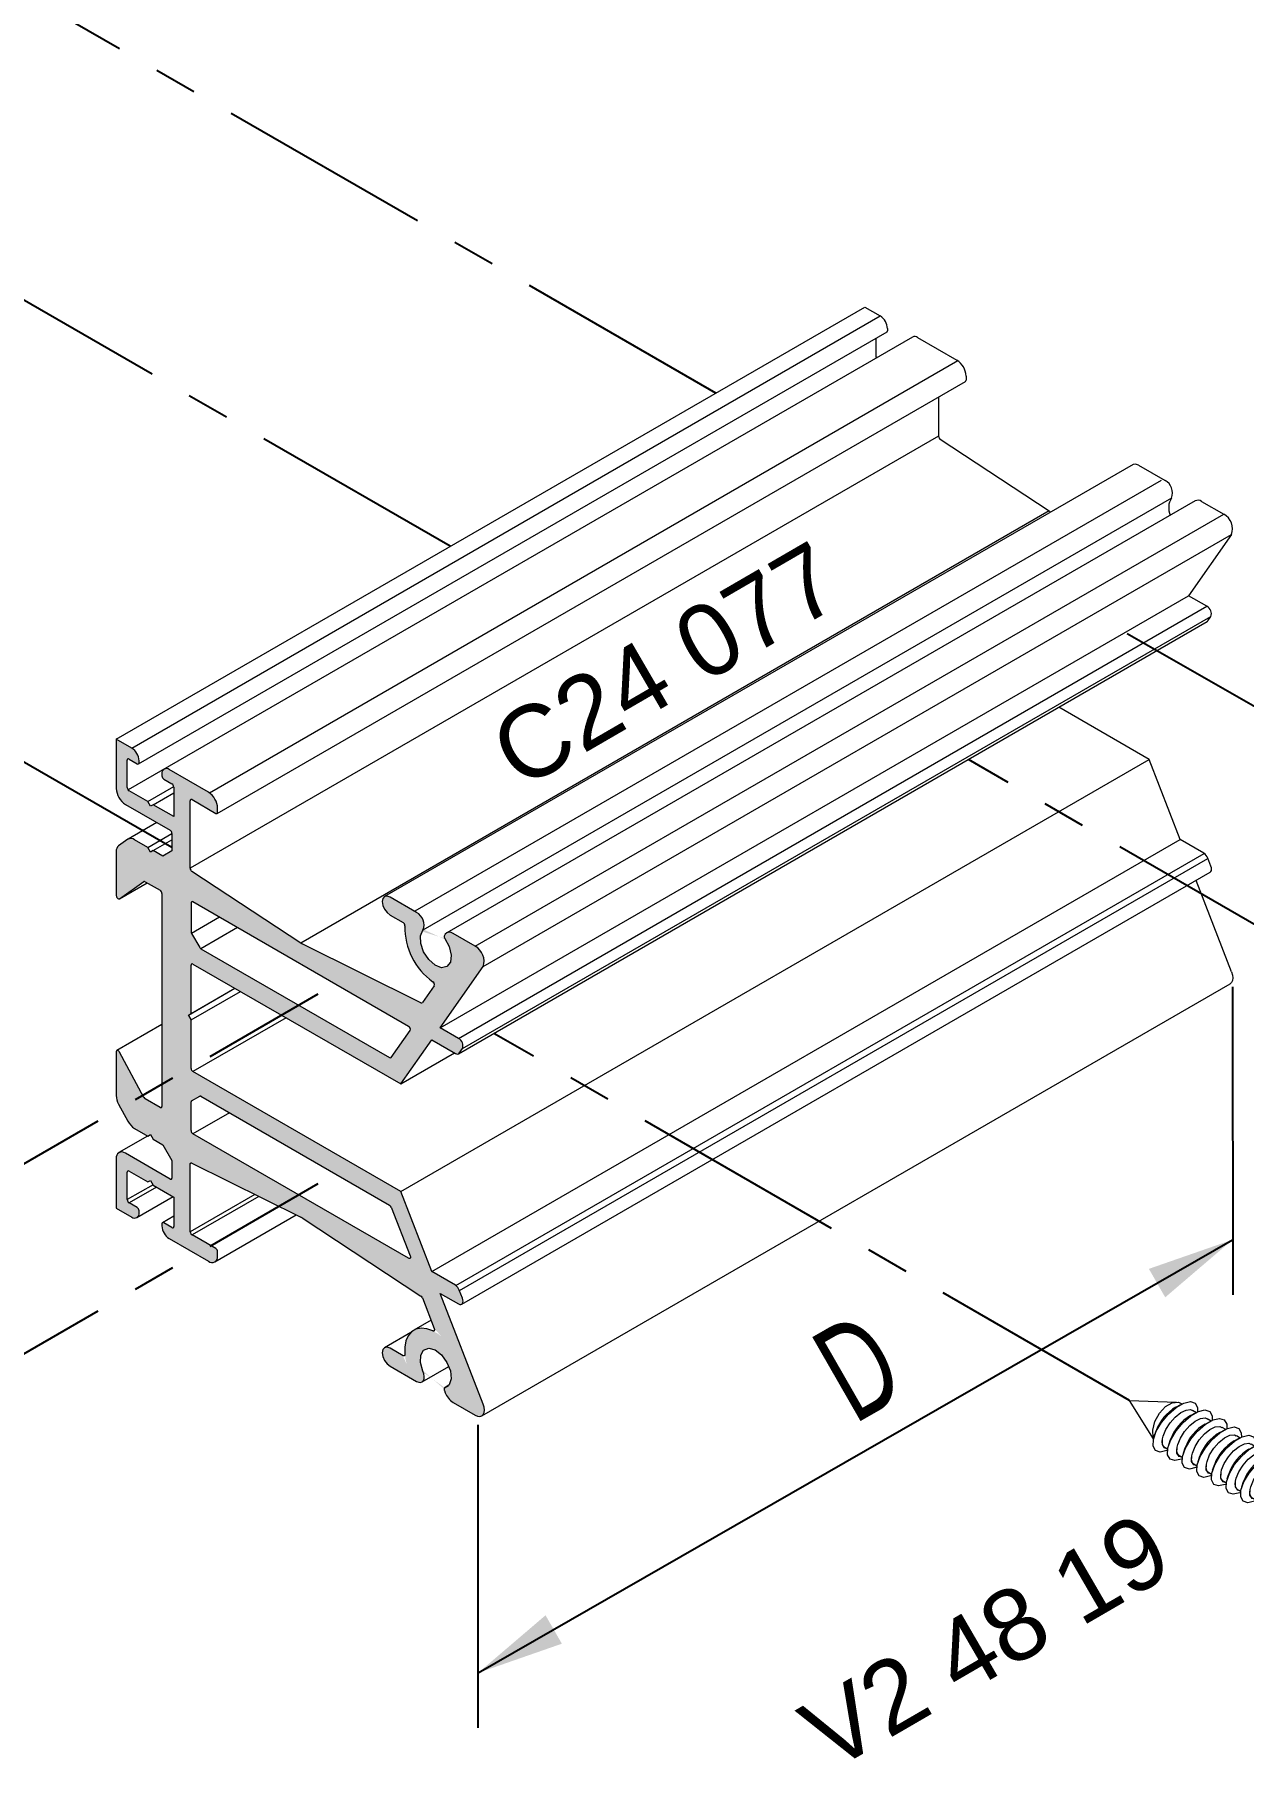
# Model space of a CAD drawing. Header units: millimetres. Extents: x 226 to 1066, y 456 to 1447.
# Drawn here: x 739.5 to 781.6, y 599.7 to 659.8 of the extents above; entities that cross this region are included whole.
import ezdxf

# ---------------------------------------------------------------- set-up
doc = ezdxf.new("R2010")
doc.units = ezdxf.units.MM
doc.linetypes.add('CENTER', pattern=[2, 1.25, -0.25, 0.25, -0.25])
doc.layers.add('nokta', color=140, linetype='Continuous')
doc.layers.add('SLD-0', color=179, linetype='Continuous')
doc.styles.add('SLDTEXTSTYLE0', font='TXT', dxfattribs={"width": 0.663, "bigfont": 'bigfont'})
doc.styles.get("Standard").update_dxf_attribs({"font": 'arial.ttf'})

# ---------------------------------------------------------------- blocks, each defined once
blk = doc.blocks.new('M.T.TİP-6E')
h = blk.add_hatch(color=253)
edge = h.paths.add_edge_path(flags=0)
edge.add_ellipse((1022.51, 618.249), major_axis=(0.045, -0.0779), ratio=0.577382, start_angle=-44.99534, end_angle=45.00466, ccw=False)
edge.add_line((1022.51, 618.176), (1022.224, 618.341))
edge.add_ellipse((1022.224, 618.268), major_axis=(-0.045, 0.0779), ratio=0.577382, start_angle=315.00466, end_angle=405.00466)
edge.add_line((1022.16, 618.304), (1022.16, 618.231))
edge.add_ellipse((1022.415, 618.084), major_axis=(-0.18, 0.312), ratio=0.577382, start_angle=45.00466, end_angle=135.00466)
edge.add_line((1022.415, 617.79), (1023.783, 617))
edge.add_ellipse((1023.783, 617.368), major_axis=(-0.225, 0.39), ratio=0.577382, start_angle=135.00466, end_angle=225.00466)
edge.add_line((1024.101, 617.184), (1024.101, 617.331))
edge.add_ellipse((1024.038, 617.368), major_axis=(-0.045, 0.0779), ratio=0.577382, start_angle=225.00466, end_angle=315.00466)
edge.add_line((1024.038, 617.441), (1023.211, 617.919))
edge.add_ellipse((1023.211, 617.992), major_axis=(0.045, -0.0779), ratio=0.577382, start_angle=225.00466, end_angle=315.00466, ccw=False)
edge.add_line((1023.147, 618.029), (1023.147, 620.385))
edge.add_ellipse((1023.211, 620.348), major_axis=(0.045, -0.0779), ratio=0.577382, start_angle=139.00466, end_angle=225.00466, ccw=False)
edge.add_line((1023.206, 620.424), (1027.002, 618.539))
edge.add_ellipse((1027.025, 618.159), major_axis=(0.225, -0.39), ratio=0.577382, start_angle=131.00466, end_angle=139.00466, ccw=False)
edge.add_line((1027.047, 618.513), (1031.19, 615.787))
edge.add_ellipse((1031.186, 615.716), major_axis=(0.045, -0.0779), ratio=0.577382, start_angle=75.00466, end_angle=131.00466, ccw=False)
edge.add_line((1031.241, 615.721), (1031.654, 614.655))
edge.add_ellipse((1031.599, 614.65), major_axis=(0.045, -0.0779), ratio=0.577382, start_angle=-39.61966, end_angle=75.00466, ccw=False)
edge.add_ellipse((1031.706, 613.271), major_axis=(-0.765, 1.325), ratio=0.577382, start_angle=320.38034, end_angle=411.38403)
edge.add_ellipse((1030.568, 613.782), major_axis=(0.045, -0.0779), ratio=0.577382, start_angle=-44.99534, end_angle=51.38403, ccw=False)
edge.add_line((1030.568, 613.708), (1030.115, 613.969))
edge.add_ellipse((1030.115, 613.657), major_axis=(-0.191, 0.331), ratio=0.577382, start_angle=315.00466, end_angle=495.00466)
edge.add_line((1030.115, 613.345), (1031.039, 612.812))
edge.add_ellipse((1031.039, 613.124), major_axis=(-0.191, 0.331), ratio=0.577382, start_angle=135.00466, end_angle=259.65923)
edge.add_ellipse((1031.706, 613.271), major_axis=(0.382, -0.663), ratio=0.577382, start_angle=-8.95302, end_angle=259.65923, ccw=False)
edge.add_ellipse((1032.062, 612.501), major_axis=(-0.045, 0.0779), ratio=0.577382, start_angle=351.04698, end_angle=435.00466)
edge.add_line((1032.007, 612.497), (1032.037, 612.419))
edge.add_ellipse((1032.313, 612.444), major_axis=(-0.225, 0.39), ratio=0.577382, start_angle=75.00466, end_angle=135.00466)
edge.add_line((1032.313, 612.076), (1033.084, 611.631))
edge.add_ellipse((1033.084, 611.998), major_axis=(-0.225, 0.39), ratio=0.577382, start_angle=135.00466, end_angle=255.00466)
edge.add_line((1033.36, 612.023), (1031.863, 615.882))
edge.add_line((1031.863, 615.882), (1032.502, 615.513))
edge.add_ellipse((1032.502, 615.697), major_axis=(-0.112, 0.195), ratio=0.577382, start_angle=135.00466, end_angle=255.00466)
edge.add_line((1032.64, 615.709), (1032.529, 615.993))
edge.add_ellipse((1032.392, 615.981), major_axis=(-0.112, 0.195), ratio=0.577382, start_angle=255.00466, end_angle=315.00466)
edge.add_line((1032.392, 616.164), (1031.569, 616.64))
edge.add_line((1031.569, 616.64), (1030.485, 619.433))
edge.add_line((1030.485, 619.433), (1023.242, 623.614))
edge.add_ellipse((1023.242, 623.688), major_axis=(0.045, -0.0779), ratio=0.577382, start_angle=225.00466, end_angle=315.00466, ccw=False)
edge.add_line((1023.179, 623.724), (1023.179, 625.415))
edge.add_line((1023.179, 625.415), (1023.083, 625.58))
edge.add_line((1023.083, 625.58), (1023.179, 625.635))
edge.add_line((1023.179, 625.635), (1023.179, 627.325))
edge.add_ellipse((1023.242, 627.289), major_axis=(0.045, -0.0779), ratio=0.577382, start_angle=135.00466, end_angle=225.00466, ccw=False)
edge.add_line((1023.242, 627.362), (1030.485, 623.181))
edge.add_line((1030.485, 623.181), (1031.569, 624.723))
edge.add_line((1031.569, 624.723), (1032.392, 624.248))
edge.add_ellipse((1032.392, 624.432), major_axis=(-0.112, 0.195), ratio=0.577382, start_angle=135.00466, end_angle=195.00466)
edge.add_line((1032.529, 624.26), (1032.64, 624.417))
edge.add_ellipse((1032.502, 624.589), major_axis=(-0.112, 0.195), ratio=0.577382, start_angle=195.00466, end_angle=315.00466)
edge.add_line((1032.502, 624.772), (1031.863, 625.141))
edge.add_line((1031.863, 625.141), (1033.36, 627.272))
edge.add_ellipse((1033.084, 627.615), major_axis=(-0.225, 0.39), ratio=0.577382, start_angle=195.00466, end_angle=315.00466)
edge.add_line((1033.084, 627.982), (1032.313, 628.427))
edge.add_ellipse((1032.313, 628.06), major_axis=(-0.225, 0.39), ratio=0.577382, start_angle=315.00466, end_angle=375.00466)
edge.add_line((1032.037, 628.403), (1032.007, 628.36))
edge.add_ellipse((1032.062, 628.291), major_axis=(-0.045, 0.0779), ratio=0.577382, start_angle=15.00466, end_angle=98.96233)
edge.add_ellipse((1031.706, 627.932), major_axis=(0.382, -0.663), ratio=0.577382, start_angle=-169.64991, end_angle=98.96233, ccw=False)
edge.add_ellipse((1031.039, 628.85), major_axis=(-0.191, 0.331), ratio=0.577382, start_angle=190.35009, end_angle=315.00466)
edge.add_line((1031.039, 629.163), (1030.115, 629.696))
edge.add_ellipse((1030.115, 629.384), major_axis=(-0.191, 0.331), ratio=0.577382, start_angle=315.00466, end_angle=495.00466)
edge.add_line((1030.115, 629.071), (1030.568, 628.81))
edge.add_ellipse((1030.568, 628.737), major_axis=(0.045, -0.0779), ratio=0.577382, start_angle=38.62529, end_angle=135.00466, ccw=False)
edge.add_ellipse((1031.706, 627.932), major_axis=(-0.765, 1.325), ratio=0.577382, start_angle=38.62529, end_angle=129.62897)
edge.add_ellipse((1031.599, 626.677), major_axis=(0.045, -0.0779), ratio=0.577382, start_angle=15.00466, end_angle=129.62897, ccw=False)
edge.add_line((1031.654, 626.609), (1031.241, 626.02))
edge.add_ellipse((1031.186, 626.089), major_axis=(0.045, -0.0779), ratio=0.577382, start_angle=-40.99534, end_angle=15.00466, ccw=False)
edge.add_line((1031.19, 626.013), (1027.047, 628.07))
edge.add_ellipse((1027.025, 628.45), major_axis=(0.225, -0.39), ratio=0.577382, start_angle=311.00466, end_angle=319.00466, ccw=False)
edge.add_line((1027.002, 628.096), (1023.206, 630.594))
edge.add_ellipse((1023.211, 630.665), major_axis=(0.045, -0.0779), ratio=0.577382, start_angle=225.00466, end_angle=311.00466, ccw=False)
edge.add_line((1023.147, 630.702), (1023.147, 633.057))
edge.add_ellipse((1023.211, 633.021), major_axis=(0.045, -0.0779), ratio=0.577382, start_angle=135.00466, end_angle=225.00466, ccw=False)
edge.add_line((1023.211, 633.094), (1024.038, 632.617))
edge.add_ellipse((1024.038, 632.69), major_axis=(-0.045, 0.0779), ratio=0.577382, start_angle=135.00466, end_angle=225.00466)
edge.add_line((1024.101, 632.653), (1024.101, 632.8))
edge.add_ellipse((1023.783, 632.984), major_axis=(-0.225, 0.39), ratio=0.577382, start_angle=225.00466, end_angle=315.00466)
edge.add_line((1023.783, 633.351), (1022.415, 634.141))
edge.add_ellipse((1022.415, 633.847), major_axis=(-0.18, 0.312), ratio=0.577382, start_angle=315.00466, end_angle=405.00466)
edge.add_line((1022.16, 633.994), (1022.16, 633.921))
edge.add_ellipse((1022.224, 633.884), major_axis=(-0.045, 0.0779), ratio=0.577382, start_angle=45.00466, end_angle=135.00466)
edge.add_line((1022.224, 633.811), (1022.51, 633.645))
edge.add_ellipse((1022.51, 633.572), major_axis=(0.045, -0.0779), ratio=0.577382, start_angle=45.00466, end_angle=135.00466, ccw=False)
edge.add_line((1022.574, 633.535), (1022.574, 632.506))
edge.add_line((1022.574, 632.506), (1021.858, 632.919))
edge.add_line((1021.858, 632.919), (1021.763, 632.864))
edge.add_line((1021.763, 632.864), (1021.667, 633.03))
edge.add_line((1021.667, 633.03), (1021.015, 633.406))
edge.add_ellipse((1021.015, 633.48), major_axis=(0.045, -0.0779), ratio=0.577382, start_angle=225.00466, end_angle=315.00466, ccw=False)
edge.add_line((1020.951, 633.516), (1020.951, 634.472))
edge.add_ellipse((1021.015, 634.435), major_axis=(0.045, -0.0779), ratio=0.577382, start_angle=135.00466, end_angle=225.00466, ccw=False)
edge.add_line((1021.015, 634.509), (1021.301, 634.343))
edge.add_ellipse((1021.301, 634.417), major_axis=(-0.045, 0.0779), ratio=0.577382, start_angle=135.00466, end_angle=225.00466)
edge.add_line((1021.365, 634.38), (1021.365, 634.453))
edge.add_ellipse((1021.11, 634.6), major_axis=(-0.18, 0.312), ratio=0.577382, start_angle=225.00466, end_angle=315.00466)
edge.add_line((1021.11, 634.894), (1020.569, 635.207))
edge.add_line((1020.569, 635.207), (1020.569, 633.48))
edge.add_ellipse((1020.888, 633.296), major_axis=(-0.225, 0.39), ratio=0.577382, start_angle=45.00466, end_angle=135.00466)
edge.add_line((1020.888, 632.929), (1022.447, 632.028))
edge.add_ellipse((1022.447, 631.955), major_axis=(0.045, -0.0779), ratio=0.577382, start_angle=45.00466, end_angle=135.00466, ccw=False)
edge.add_line((1022.51, 631.918), (1022.51, 631.312))
edge.add_line((1022.51, 631.312), (1022.192, 631.128))
edge.add_line((1022.192, 631.128), (1021.858, 631.321))
edge.add_line((1021.858, 631.321), (1021.763, 631.266))
edge.add_line((1021.763, 631.266), (1021.667, 631.431))
edge.add_line((1021.667, 631.431), (1021.209, 631.696))
edge.add_ellipse((1021.209, 631.329), major_axis=(-0.225, 0.39), ratio=0.577382, start_angle=315.00466, end_angle=363.00466)
edge.add_line((1020.972, 631.711), (1020.651, 631.485))
edge.add_ellipse((1020.888, 631.102), major_axis=(-0.225, 0.39), ratio=0.577382, start_angle=3.00466, end_angle=45.00466)
edge.add_line((1020.569, 631.286), (1020.569, 629.752))
edge.add_ellipse((1020.633, 629.715), major_axis=(-0.045, 0.0779), ratio=0.577382, start_angle=45.00466, end_angle=183.00466)
edge.add_line((1020.68, 629.638), (1021.53, 630.237))
edge.add_ellipse((1021.577, 630.161), major_axis=(0.045, -0.0779), ratio=0.577382, start_angle=135.00466, end_angle=183.00466, ccw=False)
edge.add_line((1021.577, 630.234), (1022.097, 629.934))
edge.add_ellipse((1022.097, 629.861), major_axis=(0.045, -0.0779), ratio=0.577382, start_angle=45.00466, end_angle=135.00466, ccw=False)
edge.add_line((1022.16, 629.824), (1022.16, 622.401))
edge.add_ellipse((1022.097, 622.438), major_axis=(0.045, -0.0779), ratio=0.577382, start_angle=-44.99534, end_angle=45.00466, ccw=False)
edge.add_line((1022.097, 622.365), (1021.577, 622.665))
edge.add_ellipse((1021.577, 622.738), major_axis=(0.045, -0.0779), ratio=0.577382, start_angle=267.00466, end_angle=315.00466, ccw=False)
edge.add_line((1021.53, 622.716), (1020.68, 624.296))
edge.add_ellipse((1020.633, 624.274), major_axis=(-0.045, 0.0779), ratio=0.577382, start_angle=267.00466, end_angle=405.00466)
edge.add_line((1020.569, 624.311), (1020.569, 622.776))
edge.add_ellipse((1020.888, 622.592), major_axis=(-0.225, 0.39), ratio=0.577382, start_angle=45.00466, end_angle=87.00466)
edge.add_line((1020.651, 622.483), (1020.972, 621.886))
edge.add_ellipse((1021.209, 621.996), major_axis=(-0.225, 0.39), ratio=0.577382, start_angle=87.00466, end_angle=135.00466)
edge.add_line((1021.209, 621.628), (1021.667, 621.363))
edge.add_line((1021.667, 621.363), (1021.763, 621.418))
edge.add_line((1021.763, 621.418), (1021.858, 621.253))
edge.add_line((1021.858, 621.253), (1022.192, 621.06))
edge.add_line((1022.192, 621.06), (1022.51, 620.509))
edge.add_line((1022.51, 620.509), (1022.51, 619.903))
edge.add_ellipse((1022.447, 619.94), major_axis=(0.045, -0.0779), ratio=0.577382, start_angle=-44.99534, end_angle=45.00466, ccw=False)
edge.add_line((1022.447, 619.866), (1020.888, 620.766))
edge.add_ellipse((1020.888, 620.399), major_axis=(-0.225, 0.39), ratio=0.577382, start_angle=315.00466, end_angle=405.00466)
edge.add_line((1020.569, 620.582), (1020.569, 618.855))
edge.add_line((1020.569, 618.855), (1021.11, 618.543))
edge.add_ellipse((1021.11, 618.837), major_axis=(-0.18, 0.312), ratio=0.577382, start_angle=135.00466, end_angle=225.00466)
edge.add_line((1021.365, 618.69), (1021.365, 618.764))
edge.add_ellipse((1021.301, 618.8), major_axis=(-0.045, 0.0779), ratio=0.577382, start_angle=225.00466, end_angle=315.00466)
edge.add_line((1021.301, 618.874), (1021.015, 619.039))
edge.add_ellipse((1021.015, 619.113), major_axis=(0.045, -0.0779), ratio=0.577382, start_angle=225.00466, end_angle=315.00466, ccw=False)
edge.add_line((1020.951, 619.149), (1020.951, 620.105))
edge.add_ellipse((1021.015, 620.068), major_axis=(0.045, -0.0779), ratio=0.577382, start_angle=135.00466, end_angle=225.00466, ccw=False)
edge.add_line((1021.015, 620.142), (1021.667, 619.765))
edge.add_line((1021.667, 619.765), (1021.763, 619.82))
edge.add_line((1021.763, 619.82), (1021.858, 619.655))
edge.add_line((1021.858, 619.655), (1022.574, 619.241))
edge.add_line((1022.574, 619.241), (1022.574, 618.213))
edge = h.paths.add_edge_path(flags=0)
edge.add_ellipse((1023.523, 622.68), major_axis=(0.045, -0.0779), ratio=0.577382, start_angle=135.00466, end_angle=180.00466, ccw=False)
edge.add_line((1023.523, 622.754), (1030.099, 618.958))
edge.add_ellipse((1030.099, 618.884), major_axis=(0.045, -0.0779), ratio=0.577382, start_angle=75.00466, end_angle=135.00466, ccw=False)
edge.add_line((1030.154, 618.889), (1030.815, 617.185))
edge.add_ellipse((1030.76, 617.18), major_axis=(0.045, -0.0779), ratio=0.577382, start_angle=-44.99534, end_angle=75.00466, ccw=False)
edge.add_line((1030.76, 617.106), (1023.242, 621.446))
edge.add_ellipse((1023.242, 621.52), major_axis=(0.045, -0.0779), ratio=0.577382, start_angle=225.00466, end_angle=315.00466, ccw=False)
edge.add_line((1023.179, 621.556), (1023.179, 622.555))
edge.add_ellipse((1023.242, 622.518), major_axis=(0.045, -0.0779), ratio=0.577382, start_angle=180.00466, end_angle=225.00466, ccw=False)
edge.add_line((1023.197, 622.596), (1023.478, 622.758))
edge = h.paths.add_edge_path(flags=0)
edge.add_ellipse((1030.099, 624.175), major_axis=(0.045, -0.0779), ratio=0.577382, start_angle=-44.99534, end_angle=15.00466, ccw=False)
edge.add_line((1030.099, 624.102), (1023.523, 627.898))
edge.add_ellipse((1023.523, 627.971), major_axis=(0.045, -0.0779), ratio=0.577382, start_angle=270.00466, end_angle=315.00466, ccw=False)
edge.add_line((1023.478, 627.945), (1023.197, 628.432))
edge.add_ellipse((1023.242, 628.458), major_axis=(0.045, -0.0779), ratio=0.577382, start_angle=225.00466, end_angle=270.00466, ccw=False)
edge.add_line((1023.179, 628.495), (1023.179, 629.493))
edge.add_ellipse((1023.242, 629.456), major_axis=(0.045, -0.0779), ratio=0.577382, start_angle=135.00466, end_angle=225.00466, ccw=False)
edge.add_line((1023.242, 629.53), (1030.76, 625.19))
edge.add_ellipse((1030.76, 625.116), major_axis=(0.045, -0.0779), ratio=0.577382, start_angle=15.00466, end_angle=135.00466, ccw=False)
edge.add_line((1030.815, 625.048), (1030.154, 624.107))
at = {"color": 7, "linetype": 'Continuous', "lineweight": 15}
for p, q in [((1020.569, 635.207), (1046.662, 650.269)), ((1021.11, 634.894), (1047.203, 649.957)), ((1046.662, 650.269), (1047.203, 649.957)), ((1048.327, 649.222), (1020.982, 633.436)), ((1021.346, 634.34), (1047.439, 649.402)), ((1047.044, 649.173), (1047.044, 648.579)), ((1047.457, 649.516), (1047.457, 649.443)), ((1048.507, 649.204), (1049.876, 648.414)), ((1049.914, 648.387), (1023.822, 633.325)), ((1024.083, 632.612), (1050.175, 647.675)), ((1050.194, 647.863), (1050.194, 647.716)), ((1049.239, 647.134), (1049.239, 645.764)), ((1049.239, 645.764), (1023.147, 630.702)), ((1049.298, 645.657), (1053.095, 643.159)), ((1056.016, 644.778), (1029.924, 629.715)), ((1056.208, 644.759), (1057.131, 644.225)), ((1057, 644.225), (1030.973, 629.201)), ((1053.095, 643.159), (1027.002, 628.096)), ((1057.354, 643.607), (1031.261, 628.544)), ((1058.18, 643.512), (1032.088, 628.45)), ((1053.139, 643.133), (1053.154, 643.125)), ((1058.405, 643.49), (1059.177, 643.045)), ((1033.084, 627.982), (1059.177, 643.045)), ((1033.36, 627.272), (1059.452, 642.335)), ((1059.452, 642.335), (1057.955, 640.204)), ((1031.863, 625.141), (1057.955, 640.204)), ((1058.594, 639.835), (1057.955, 640.204)), ((1032.502, 624.772), (1058.594, 639.835)), ((1032.504, 624.237), (1058.596, 639.3)), ((1032.64, 624.417), (1058.732, 639.48)), ((1058.622, 639.323), (1058.732, 639.48)), ((1056.577, 634.496), (1053.426, 636.315)), ((1020.569, 635.207), (1020.569, 633.48)), ((1021.11, 634.894), (1020.569, 635.207)), ((1020.951, 633.516), (1020.951, 634.472)), ((1021.015, 634.509), (1021.301, 634.343)), ((1021.365, 634.38), (1021.365, 634.453)), ((1023.783, 633.351), (1022.415, 634.141)), ((1030.485, 619.433), (1056.577, 634.496)), ((1057.661, 631.702), (1056.577, 634.496)), ((1021.667, 633.03), (1022.573, 633.552)), ((1022.16, 633.994), (1022.16, 633.921)), ((1022.224, 633.811), (1022.51, 633.645)), ((1022.574, 633.535), (1022.574, 632.506)), ((1020.888, 632.929), (1022.447, 632.028)), ((1021.667, 633.03), (1021.015, 633.406)), ((1021.763, 632.864), (1021.667, 633.03)), ((1021.858, 632.919), (1021.763, 632.864)), ((1021.858, 632.919), (1022.574, 633.333)), ((1022.574, 632.506), (1021.858, 632.919)), ((1023.147, 630.702), (1023.147, 633.057)), ((1023.211, 633.094), (1024.038, 632.617)), ((1024.101, 632.653), (1024.101, 632.8)), ((1020.972, 631.711), (1020.651, 631.485)), ((1021.984, 632.296), (1020.984, 631.718)), ((1021.667, 631.431), (1022.51, 631.918)), ((1022.51, 631.918), (1022.51, 631.312)), ((1031.569, 616.64), (1057.661, 631.702)), ((1058.484, 631.227), (1057.661, 631.702)), ((1020.569, 631.286), (1020.569, 629.752)), ((1021.667, 631.431), (1021.209, 631.696)), ((1021.763, 631.266), (1021.667, 631.431)), ((1021.858, 631.321), (1021.763, 631.266)), ((1021.858, 631.321), (1022.51, 631.698)), ((1022.192, 631.128), (1021.858, 631.321)), ((1022.51, 631.312), (1022.192, 631.128)), ((1032.406, 616.155), (1058.498, 631.217)), ((1027.002, 628.096), (1023.206, 630.594)), ((1032.535, 615.978), (1058.627, 631.041)), ((1032.614, 615.502), (1058.707, 630.564)), ((1058.732, 630.772), (1058.622, 631.056)), ((1020.678, 629.637), (1021.645, 630.195)), ((1020.68, 629.638), (1021.53, 630.237)), ((1021.577, 630.234), (1022.097, 629.934)), ((1059.452, 627.086), (1058.213, 630.279)), ((1022.16, 629.824), (1022.16, 622.401)), ((1023.179, 629.493), (1023.179, 628.495)), ((1030.76, 625.19), (1023.242, 629.53)), ((1031.039, 629.163), (1030.115, 629.696)), ((1024.171, 628.994), (1023.197, 628.432)), ((1030.115, 629.071), (1030.568, 628.81)), ((1023.197, 628.432), (1023.478, 627.945)), ((1024.796, 628.633), (1023.523, 627.898)), ((1032.037, 628.403), (1032.007, 628.36)), ((1033.084, 627.982), (1032.313, 628.427)), ((1023.523, 627.898), (1030.099, 624.102)), ((1031.19, 626.013), (1027.047, 628.07)), ((1023.179, 625.635), (1023.179, 627.325)), ((1023.242, 627.362), (1030.485, 623.181)), ((1031.863, 625.141), (1033.36, 627.272)), ((1023.083, 625.58), (1024.706, 626.517)), ((1023.179, 625.635), (1024.706, 626.517)), ((1023.179, 625.415), (1024.897, 626.407)), ((1031.654, 626.609), (1031.241, 626.02)), ((1033.309, 611.609), (1059.401, 626.671)), ((1022.16, 625.259), (1020.588, 624.352)), ((1023.083, 625.58), (1023.179, 625.635)), ((1023.083, 625.58), (1023.179, 625.635)), ((1023.083, 625.58), (1023.179, 625.415)), ((1023.179, 625.415), (1023.083, 625.58)), ((1023.179, 623.724), (1023.179, 625.415)), ((1026.489, 625.488), (1023.242, 623.614)), ((1032.502, 624.772), (1031.863, 625.141)), ((1030.154, 624.107), (1030.815, 625.048)), ((1030.485, 623.181), (1031.569, 624.723)), ((1031.569, 624.723), (1032.392, 624.248)), ((1020.569, 624.311), (1020.569, 622.776)), ((1021.53, 622.716), (1020.68, 624.296)), ((1030.485, 623.181), (1032.362, 624.265)), ((1032.529, 624.26), (1032.64, 624.417)), ((1030.485, 619.433), (1023.242, 623.614)), ((1023.197, 622.596), (1023.478, 622.758)), ((1023.523, 622.754), (1030.099, 618.958)), ((1020.651, 622.483), (1020.972, 621.886)), ((1022.097, 622.365), (1021.577, 622.665)), ((1023.179, 621.556), (1023.179, 622.555)), ((1024.515, 622.181), (1023.242, 621.446)), ((1021.209, 621.628), (1021.667, 621.363)), ((1021.663, 621.366), (1020.663, 620.788)), ((1021.667, 621.363), (1021.763, 621.418)), ((1021.667, 621.363), (1021.763, 621.418)), ((1021.763, 621.418), (1021.858, 621.253)), ((1021.858, 621.253), (1022.192, 621.06)), ((1022.192, 621.06), (1022.51, 620.509)), ((1030.76, 617.106), (1023.242, 621.446)), ((1020.569, 620.582), (1020.569, 618.855)), ((1022.447, 619.866), (1020.888, 620.766)), ((1022.51, 620.509), (1022.51, 619.903)), ((1023.147, 618.029), (1023.147, 620.385)), ((1023.206, 620.424), (1027.002, 618.539)), ((1020.951, 619.149), (1020.951, 620.105)), ((1021.015, 620.142), (1021.667, 619.765)), ((1021.667, 619.765), (1021.763, 619.82)), ((1021.667, 619.765), (1021.763, 619.82)), ((1021.763, 619.82), (1021.858, 619.655)), ((1021.85, 619.668), (1020.951, 619.149)), ((1021.97, 619.59), (1021.015, 619.039)), ((1021.29, 618.525), (1022.553, 619.254)), ((1021.858, 619.655), (1022.574, 619.241)), ((1022.574, 619.241), (1022.574, 618.213)), ((1025.405, 619.332), (1023.147, 618.029)), ((1025.541, 619.264), (1023.211, 617.919)), ((1031.569, 616.64), (1030.485, 619.433)), ((1020.569, 618.855), (1021.11, 618.543)), ((1021.301, 618.874), (1021.015, 619.039)), ((1021.365, 618.69), (1021.365, 618.764)), ((1022.574, 618.574), (1022.179, 618.346)), ((1024.008, 616.978), (1026.846, 618.616)), ((1027.047, 618.513), (1031.19, 615.787)), ((1030.154, 618.889), (1030.815, 617.185)), ((1022.16, 618.304), (1022.16, 618.231)), ((1022.51, 618.176), (1022.224, 618.341)), ((1024.038, 617.441), (1023.211, 617.919)), ((1022.415, 617.79), (1023.783, 617)), ((1024.101, 617.184), (1024.101, 617.331)), ((1032.392, 616.164), (1031.569, 616.64)), ((1031.241, 615.721), (1031.654, 614.655)), ((1031.863, 615.882), (1032.502, 615.513)), ((1033.36, 612.023), (1031.863, 615.882)), ((1032.64, 615.709), (1032.529, 615.993)), ((1031.542, 614.943), (1030.941, 614.596)), ((1030.833, 614.513), (1029.924, 613.988)), ((1030.568, 613.708), (1030.115, 613.969)), ((1030.115, 613.345), (1031.039, 612.812)), ((1031.23, 612.793), (1032.167, 613.333)), ((1032.007, 612.497), (1032.037, 612.419)), ((1032.147, 612.654), (1032.017, 612.579)), ((1032.313, 612.076), (1033.084, 611.631))]:
    blk.add_line(p, q, dxfattribs=at)
at = {"color": 1}
for p, q in [((1059.481, 626.564), (1059.49, 615.835)), ((1033.184, 602.65), (1059.489, 617.753)), ((1033.184, 600.732), (1033.184, 611.294))]:
    blk.add_line(p, q, dxfattribs=at)
at = {"color": 7, "linetype": 'Continuous', "lineweight": 15, "flags": 128}
for points in [[(1056.208, 644.759), (1056.104, 644.795), (1056.016, 644.778)], [(1058.707, 630.564), (1058.707, 630.564), (1058.732, 630.588), (1058.748, 630.623), (1058.753, 630.667), (1058.748, 630.718), (1058.732, 630.772)], [(1020.569, 629.752), (1020.572, 629.728), (1020.581, 629.703), (1020.594, 629.68), (1020.61, 629.659), (1020.629, 629.644), (1020.648, 629.635), (1020.666, 629.633), (1020.68, 629.638)], [(1030.115, 629.696), (1030.012, 629.732), (1029.924, 629.715), (1029.866, 629.647), (1029.845, 629.54), (1029.866, 629.408), (1029.924, 629.273), (1030.012, 629.155), (1030.115, 629.071)], [(1032.025, 628.254), (1032.177, 627.969), (1032.245, 627.677), (1032.217, 627.431), (1032.097, 627.275), (1031.908, 627.236), (1031.682, 627.322), (1031.461, 627.517), (1031.284, 627.787), (1031.182, 628.082), (1031.174, 628.351), (1031.261, 628.544)], [(1059.452, 627.086), (1059.484, 626.979), (1059.495, 626.877), (1059.484, 626.788), (1059.452, 626.718), (1059.402, 626.671), (1059.401, 626.671)], [(1020.68, 624.296), (1020.666, 624.318), (1020.648, 624.337), (1020.629, 624.35), (1020.61, 624.356), (1020.594, 624.354), (1020.581, 624.346), (1020.572, 624.331), (1020.569, 624.311)], [(1023.147, 620.385), (1023.148, 620.398), (1023.151, 620.409), (1023.157, 620.418), (1023.164, 620.425), (1023.173, 620.429), (1023.183, 620.43), (1023.194, 620.428), (1023.206, 620.424)], [(1030.815, 617.185), (1030.822, 617.163), (1030.824, 617.143), (1030.822, 617.125), (1030.815, 617.111), (1030.805, 617.102), (1030.792, 617.098), (1030.777, 617.099), (1030.76, 617.106)], [(1032.502, 615.513), (1032.543, 615.495), (1032.581, 615.492), (1032.614, 615.502), (1032.64, 615.525), (1032.656, 615.56), (1032.661, 615.605), (1032.656, 615.655), (1032.64, 615.709)], [(1031.605, 614.574), (1031.395, 614.648), (1031.196, 614.668), (1031.018, 614.633), (1030.867, 614.544), (1030.749, 614.406), (1030.668, 614.223), (1030.629, 614.002), (1030.631, 613.753)], [(1031.654, 614.655), (1031.66, 614.635), (1031.663, 614.615), (1031.661, 614.598), (1031.656, 614.584), (1031.647, 614.574), (1031.635, 614.569), (1031.621, 614.569), (1031.605, 614.574)], [(1030.115, 613.969), (1030.012, 614.005), (1029.924, 613.988), (1029.866, 613.921), (1029.845, 613.813), (1029.866, 613.682), (1029.924, 613.547), (1030.012, 613.428), (1030.115, 613.345)], [(1030.631, 613.753), (1030.631, 613.738), (1030.629, 613.724), (1030.623, 613.713), (1030.615, 613.705), (1030.606, 613.701), (1030.594, 613.699), (1030.581, 613.702), (1030.568, 613.708)], [(1031.261, 613.173), (1031.174, 613.468), (1031.182, 613.727), (1031.284, 613.905), (1031.461, 613.97), (1031.682, 613.909), (1031.908, 613.735), (1032.097, 613.477), (1032.217, 613.183), (1032.245, 612.905), (1032.177, 612.692), (1032.025, 612.583)], [(1031.039, 612.812), (1031.112, 612.781), (1031.179, 612.776), (1031.236, 612.796), (1031.278, 612.841), (1031.303, 612.906), (1031.309, 612.987), (1031.295, 613.078), (1031.261, 613.173)], [(1032.025, 612.583), (1032.016, 612.579), (1032.009, 612.572), (1032.003, 612.564), (1032, 612.553), (1031.999, 612.54), (1031.999, 612.526), (1032.002, 612.512), (1032.007, 612.497)], [(1033.084, 611.631), (1033.167, 611.596), (1033.243, 611.588), (1033.309, 611.609), (1033.36, 611.655), (1033.392, 611.726), (1033.402, 611.815), (1033.392, 611.916), (1033.36, 612.023)]]:
    blk.add_lwpolyline(points, dxfattribs=at)
at = {"color": 7, "linetype": 'Continuous', "lineweight": 15}
for centre, radius, start, end in [((1046.905, 649.491), 0.553, 2.60548, 57.39452), ((1047.414, 649.437), 0.0432, 304.05635, 7.25583), ((1048.402, 649.057), 0.181, 54.38242, 114.30712), ((1047.182, 648.586), 0.138, 182.66409, 219.08672), ((1049.503, 647.832), 0.692, 2.60548, 57.39452), ((1050.151, 647.711), 0.0432, 304.05635, 7.25583), ((1049.379, 645.771), 0.14, 182.76951, 234.92034), ((1056.905, 643.795), 0.486, 337.2594, 62.3179), ((1053.328, 643.512), 0.424, 236.5368, 243.46857), ((1057.913, 643.266), 0.655, 148.61306, 202.96172), ((1058.273, 643.305), 0.227, 54.53278, 114.15676), ((1058.891, 642.525), 0.593, 341.22155, 61.18981), ((1058.451, 639.575), 0.296, 341.22155, 61.18981), ((1058.557, 639.368), 0.0785, 300.15545, 325.53653), ((1020.812, 634.428), 0.553, 2.60548, 57.39452), ((1020.99, 634.478), 0.0393, 50.79671, 189.21404), ((1021.326, 634.374), 0.0393, 230.79671, 9.21404), ((1022.316, 634.019), 0.157, 50.79671, 189.21404), ((1021.089, 633.523), 0.138, 182.60548, 237.39452), ((1022.299, 633.927), 0.138, 182.60548, 237.39452), ((1022.436, 633.529), 0.138, 2.60548, 57.39452), ((1021.26, 633.511), 0.692, 182.60548, 237.39452), ((1023.186, 633.064), 0.0393, 50.79671, 189.21404), ((1023.411, 632.769), 0.692, 2.60548, 57.39452), ((1024.063, 632.647), 0.0393, 230.79671, 9.21404), ((1021.079, 631.52), 0.219, 53.62312, 119.14955), ((1022.372, 631.912), 0.138, 2.60548, 57.39452), ((1020.803, 631.306), 0.235, 130.39859, 184.881), ((1058.298, 630.936), 0.345, 20.22711, 57.36203), ((1023.286, 630.708), 0.14, 182.76951, 234.92034), ((1021.551, 630.199), 0.0438, 53.62312, 119.14955), ((1022.022, 629.817), 0.138, 2.60548, 57.39452), ((1023.218, 629.499), 0.0393, 50.79671, 189.21404), ((1030.496, 628.695), 0.136, 358.52166, 57.79248), ((1030.813, 628.732), 0.486, 337.2594, 62.3179), ((1023.308, 628.499), 0.13, 181.9565, 211.14373), ((1027.236, 628.45), 0.424, 236.5368, 243.46857), ((1032.952, 628.638), 2.321, 178.66391, 234.53307), ((1032.102, 628.321), 0.103, 157.72044, 221.14275), ((1032.187, 628.274), 0.198, 50.75183, 139.4672), ((1023.592, 628.008), 0.13, 208.85561, 238.04533), ((1032.799, 627.463), 0.593, 341.22155, 61.18981), ((1023.218, 627.332), 0.0393, 50.79671, 189.21404), ((1031.543, 626.647), 0.118, 341.01014, 58.12409), ((1031.211, 626.044), 0.0378, 235.62933, 320.79156), ((1030.703, 625.086), 0.119, 341.22155, 61.18981), ((1032.359, 624.513), 0.296, 341.22155, 61.18981), ((1030.124, 624.133), 0.0396, 230.75183, 319.4672), ((1032.454, 624.325), 0.0989, 230.75183, 319.4672), ((1023.317, 623.731), 0.138, 182.60548, 237.39452), ((1021.207, 622.796), 0.638, 181.79275, 209.37454), ((1021.647, 622.777), 0.132, 207.1059, 237.8882), ((1023.497, 622.717), 0.0453, 54.38183, 114.31395), ((1022.122, 622.395), 0.0393, 230.79671, 9.21404), ((1023.224, 622.559), 0.0453, 125.69804, 185.62038), ((1021.559, 622.187), 0.659, 207.1059, 237.8882), ((1023.317, 621.563), 0.138, 182.60548, 237.39452), ((1020.763, 620.614), 0.197, 50.79671, 189.21404), ((1020.99, 620.111), 0.0393, 50.79671, 189.21404), ((1022.472, 619.897), 0.0393, 230.79671, 9.21404), ((1021.089, 619.156), 0.138, 182.60548, 237.39452), ((1021.21, 618.665), 0.157, 230.79671, 9.21404), ((1021.227, 618.757), 0.138, 2.60548, 57.39452), ((1026.813, 618.16), 0.424, 56.5368, 63.46857), ((1030.024, 618.841), 0.138, 20.22711, 57.36203), ((1022.199, 618.311), 0.0393, 50.79671, 189.21404), ((1022.713, 618.256), 0.553, 182.60548, 237.39452), ((1022.535, 618.206), 0.0393, 230.79671, 9.21404), ((1023.285, 618.035), 0.138, 182.60548, 237.39452), ((1023.963, 617.325), 0.138, 2.60548, 57.39452), ((1023.908, 617.152), 0.197, 230.79671, 9.21404), ((1032.205, 615.874), 0.345, 20.22711, 57.36203), ((1031.108, 615.671), 0.141, 20.51408, 54.67153), ((1032.685, 612.658), 0.691, 200.22711, 237.36203)]:
    blk.add_arc(centre, radius, start, end, dxfattribs=at)
at = {"color": 1}
for points in [[(1059.489, 617.753), (1056.569, 616.736), (1057.138, 615.744)], [(1033.184, 602.65), (1036.104, 603.668), (1035.535, 604.659)]]:
    blk.add_solid(points, dxfattribs=at)
at = {"layer": 'SLD-0', "color": 3, "linetype": 'CENTER', "ltscale": 6}
for p, q in [((1041.466, 647.27), (1008.721, 666.174)), ((1032.21, 641.926), (999.779, 660.648)), ((1022.51, 631.421), (985.831, 652.596)), ((1060.606, 636.133), (1055.817, 638.872)), ((1072.445, 621.699), (1050.276, 634.496)), ((1003.053, 612.143), (1027.613, 626.322)), ((1055.898, 612.147), (1033.73, 624.945)), ((1003.053, 605.529), (1027.613, 619.708))]:
    blk.add_line(p, q, dxfattribs=at)
at = {"color": 1, "insert": (1044.613, 614.229), "char_height": 3.375, "attachment_point": 1, "rotation": 29.86122, "style": 'SLDTEXTSTYLE0'}
blk.add_mtext('{\\fArial|b0|i0|c0|p34;D}', dxfattribs=at)
blk = doc.blocks.new('V24819-')
at = {"color": 5, "linetype": 'Continuous', "lineweight": 15}
for p, q in [((390.139, 1328.099), (389.307, 1329.435)), ((389.307, 1329.435), (390.941, 1329.381)), ((390.919, 1329.203), (391.093, 1329.297)), ((391.078, 1329.343), (391.127, 1329.315)), ((391.428, 1328.909), (391.602, 1329.003)), ((391.503, 1329.098), (391.636, 1329.021)), ((390.165, 1328.186), (390.227, 1328.374)), ((391.937, 1328.615), (392.111, 1328.709)), ((392.012, 1328.804), (392.145, 1328.727)), ((392.446, 1328.321), (392.62, 1328.416)), ((392.521, 1328.51), (392.654, 1328.433)), ((390.635, 1327.739), (390.536, 1327.796)), ((390.674, 1327.892), (390.736, 1328.08)), ((391.183, 1327.598), (391.245, 1327.786)), ((392.955, 1328.027), (393.129, 1328.122)), ((393.03, 1328.216), (393.163, 1328.139)), ((393.465, 1327.733), (393.638, 1327.828)), ((393.54, 1327.922), (393.672, 1327.845)), ((396.421, 1327.796), (396.899, 1327.521)), ((391.144, 1327.445), (391.045, 1327.502)), ((391.653, 1327.151), (391.554, 1327.208)), ((391.692, 1327.304), (391.754, 1327.492)), ((392.201, 1327.011), (392.263, 1327.198)), ((393.974, 1327.439), (394.147, 1327.534)), ((394.049, 1327.628), (394.181, 1327.552)), ((394.483, 1327.145), (394.657, 1327.24)), ((394.558, 1327.334), (394.69, 1327.258)), ((392.162, 1326.857), (392.063, 1326.914)), ((392.671, 1326.563), (392.572, 1326.62)), ((392.71, 1326.717), (392.772, 1326.904)), ((393.219, 1326.423), (393.281, 1326.611)), ((393.181, 1326.269), (393.081, 1326.326)), ((393.69, 1325.975), (393.59, 1326.033)), ((393.728, 1326.129), (393.791, 1326.317)), ((394.005, 1325.958), (394.02, 1326.041)), ((396.313, 1325.769), (396.683, 1325.555)), ((396.355, 1325.366), (396.683, 1325.177)), ((396.731, 1325.594), (397.086, 1325.499)), ((395.985, 1325.202), (396.356, 1324.988)), ((396.606, 1324.668), (396.346, 1324.927)), ((394.761, 1323.819), (394.284, 1324.094))]:
    blk.add_line(p, q, dxfattribs=at)
at = {"color": 5, "linetype": 'Continuous', "lineweight": 15, "flags": 128}
for points in [[(390.142, 1328.107), (390.129, 1328.143), (390.11, 1328.401), (390.186, 1328.7), (390.344, 1328.99), (390.558, 1329.222), (390.792, 1329.357), (391.006, 1329.372), (391.078, 1329.343)], [(390.134, 1328.076), (390.237, 1328.364), (390.42, 1328.671), (390.66, 1328.959), (390.929, 1329.193), (391.194, 1329.346), (391.424, 1329.399), (391.59, 1329.346), (391.672, 1329.193), (391.675, 1329.04)], [(390.456, 1328.098), (390.477, 1328.192), (390.569, 1328.421), (390.714, 1328.652), (390.893, 1328.857), (391.086, 1329.013), (391.272, 1329.104), (391.43, 1329.122), (391.498, 1329.088)], [(390.643, 1327.782), (390.746, 1328.07), (390.929, 1328.377), (391.169, 1328.665), (391.438, 1328.899), (391.704, 1329.052), (391.933, 1329.105), (392.099, 1329.052), (392.182, 1328.899), (392.184, 1328.746)], [(390.965, 1327.805), (390.986, 1327.898), (391.078, 1328.127), (391.223, 1328.358), (391.402, 1328.563), (391.596, 1328.719), (391.781, 1328.81), (391.939, 1328.828), (392.007, 1328.794)], [(391.152, 1327.488), (391.255, 1327.776), (391.438, 1328.083), (391.678, 1328.371), (391.947, 1328.605), (392.213, 1328.759), (392.442, 1328.812), (392.608, 1328.758), (392.691, 1328.605), (392.694, 1328.452)], [(391.474, 1327.511), (391.495, 1327.604), (391.587, 1327.833), (391.732, 1328.064), (391.912, 1328.27), (392.105, 1328.425), (392.29, 1328.516), (392.448, 1328.534), (392.516, 1328.5)], [(391.662, 1327.194), (391.765, 1327.482), (391.947, 1327.789), (392.188, 1328.077), (392.457, 1328.311), (392.722, 1328.465), (392.951, 1328.518), (393.117, 1328.464), (393.2, 1328.311), (393.203, 1328.158)], [(390.63, 1327.7), (390.601, 1327.687), (390.372, 1327.634), (390.206, 1327.688), (390.123, 1327.841), (390.134, 1328.076)], [(390.605, 1327.756), (390.528, 1327.78), (390.447, 1327.899), (390.456, 1328.098)], [(391.139, 1327.406), (391.11, 1327.394), (390.881, 1327.34), (390.715, 1327.394), (390.632, 1327.547), (390.643, 1327.782)], [(391.114, 1327.462), (391.037, 1327.486), (390.956, 1327.605), (390.965, 1327.805)], [(391.983, 1327.217), (392.004, 1327.311), (392.096, 1327.539), (392.241, 1327.771), (392.421, 1327.976), (392.614, 1328.131), (392.799, 1328.222), (392.957, 1328.24), (393.025, 1328.206)], [(392.171, 1326.9), (392.274, 1327.188), (392.456, 1327.495), (392.697, 1327.783), (392.966, 1328.018), (393.231, 1328.171), (393.46, 1328.224), (393.626, 1328.17), (393.709, 1328.017), (393.712, 1327.864)], [(392.492, 1326.923), (392.513, 1327.017), (392.605, 1327.245), (392.75, 1327.477), (392.93, 1327.682), (393.123, 1327.837), (393.308, 1327.928), (393.466, 1327.946), (393.534, 1327.913)], [(392.68, 1326.606), (392.783, 1326.895), (392.965, 1327.201), (393.206, 1327.489), (393.475, 1327.724), (393.74, 1327.877), (393.97, 1327.93), (394.135, 1327.876), (394.218, 1327.723), (394.221, 1327.571)], [(393.841, 1325.073), (393.889, 1325.534), (394.028, 1326.021), (394.251, 1326.504), (394.543, 1326.951), (394.886, 1327.336), (395.258, 1327.632), (395.636, 1327.823), (395.996, 1327.896), (396.316, 1327.846), (396.421, 1327.796)], [(391.648, 1327.112), (391.619, 1327.1), (391.39, 1327.047), (391.224, 1327.1), (391.142, 1327.253), (391.152, 1327.488)], [(391.623, 1327.168), (391.546, 1327.192), (391.465, 1327.311), (391.474, 1327.511)], [(392.157, 1326.818), (392.129, 1326.806), (391.899, 1326.753), (391.733, 1326.806), (391.651, 1326.959), (391.662, 1327.194)], [(392.132, 1326.874), (392.055, 1326.898), (391.974, 1327.017), (391.983, 1327.217)], [(393.001, 1326.629), (393.022, 1326.723), (393.114, 1326.952), (393.259, 1327.183), (393.439, 1327.388), (393.632, 1327.544), (393.817, 1327.634), (393.975, 1327.652), (394.044, 1327.619)], [(393.189, 1326.313), (393.292, 1326.601), (393.475, 1326.907), (393.715, 1327.195), (393.984, 1327.43), (394.249, 1327.583), (394.479, 1327.636), (394.645, 1327.583), (394.727, 1327.429), (394.73, 1327.277)], [(393.51, 1326.335), (393.531, 1326.429), (393.623, 1326.658), (393.768, 1326.889), (393.948, 1327.094), (394.141, 1327.25), (394.326, 1327.34), (394.485, 1327.358), (394.553, 1327.325)], [(394.318, 1324.797), (394.366, 1325.259), (394.505, 1325.746), (394.728, 1326.228), (395.02, 1326.676), (395.363, 1327.06), (395.735, 1327.357), (396.113, 1327.548), (396.473, 1327.62), (396.793, 1327.571), (396.901, 1327.52)], [(394.827, 1324.715), (394.872, 1325.138), (395.005, 1325.585), (395.216, 1326.024), (395.491, 1326.427), (395.812, 1326.765), (396.156, 1327.016), (396.499, 1327.163), (396.82, 1327.194), (397.095, 1327.109), (397.306, 1326.913), (397.439, 1326.62), (397.484, 1326.249), (397.439, 1325.826), (397.306, 1325.379), (397.095, 1324.939), (396.82, 1324.536), (396.499, 1324.198), (396.156, 1323.947), (395.812, 1323.801), (395.491, 1323.769), (395.216, 1323.854), (395.005, 1324.05), (394.872, 1324.343), (394.827, 1324.715)], [(396.895, 1327.506), (397.081, 1327.388), (397.298, 1327.123), (397.436, 1326.802), (397.497, 1326.426), (397.475, 1325.998), (397.367, 1325.542), (397.18, 1325.092), (397.067, 1324.906)], [(392.666, 1326.524), (392.638, 1326.512), (392.408, 1326.459), (392.242, 1326.512), (392.16, 1326.666), (392.171, 1326.9)], [(392.641, 1326.581), (392.564, 1326.604), (392.483, 1326.723), (392.492, 1326.923)], [(393.175, 1326.23), (393.147, 1326.218), (392.917, 1326.165), (392.751, 1326.218), (392.669, 1326.372), (392.68, 1326.606)], [(393.15, 1326.287), (393.073, 1326.31), (392.992, 1326.429), (393.001, 1326.629)], [(393.684, 1325.936), (393.656, 1325.924), (393.426, 1325.871), (393.26, 1325.924), (393.178, 1326.078), (393.189, 1326.313)], [(393.659, 1325.993), (393.582, 1326.016), (393.501, 1326.135), (393.51, 1326.335)], [(393.898, 1325.579), (393.77, 1325.63), (393.687, 1325.784), (393.698, 1326.019)], [(396.312, 1325.706), (396.425, 1325.676), (396.517, 1325.652)], [(397.067, 1324.906), (396.925, 1324.672), (396.613, 1324.3), (396.254, 1323.996), (395.855, 1323.779), (395.489, 1323.682), (395.142, 1323.685), (394.825, 1323.785), (394.746, 1323.841)], [(396.189, 1325.084), (396.122, 1325.151), (396.039, 1325.235)]]:
    blk.add_lwpolyline(points, dxfattribs=at)
at = {"color": 5, "linetype": 'Continuous', "lineweight": 15}
for centre, radius, start, end in [((391.693, 1327.853), 1.556, 119.81895, 160.43465), ((392.202, 1327.559), 1.556, 119.81895, 160.43465), ((392.711, 1327.265), 1.556, 119.81895, 160.43465), ((393.22, 1326.971), 1.556, 119.81895, 160.43465), ((393.729, 1326.677), 1.556, 119.81895, 160.43465), ((394.238, 1326.384), 1.556, 119.81895, 160.43465), ((394.747, 1326.09), 1.556, 119.81895, 160.43465), ((395.517, 1325.567), 1.874, 109.91718, 166.04124), ((395.256, 1325.796), 1.556, 119.81895, 160.43465), ((395.356, 1325.776), 1.362, 130.96752, 168.76613), ((396.871, 1325.317), 0.879, 107.56595, 132.42868), ((392.15, 1325.126), 4.213, 3.27422, 11.49748), ((392.477, 1325.315), 4.213, 3.27422, 11.49748), ((394.461, 1329.129), 4.213, 288.5002, 296.72307), ((395.257, 1327.75), 2.617, 303.01579, 314.31432), ((395.257, 1327.372), 2.617, 303.01579, 314.31432), ((396.227, 1325.688), 0.879, 347.57064, 12.42936), ((394.863, 1324.945), 1.029, 172.89125, 235.79657), ((395.346, 1324.671), 1.035, 173.00847, 234.64566), ((396.656, 1324.945), 0.879, 167.57064, 192.42936), ((394.461, 1328.751), 4.213, 288.5002, 296.72307), ((393.741, 1325.126), 2.618, 345.68355, 356.98145), ((394.069, 1325.315), 2.618, 345.68355, 356.98145), ((396.013, 1325.316), 0.879, 287.56595, 312.42868)]:
    blk.add_arc(centre, radius, start, end, dxfattribs=at)
at = {"color": 5, "linetype": 'Continuous', "lineweight": 15, "extrusion": (0, 0, -1)}
for centre, start_param in [((391.028, 1328.442), 3.071132), ((391.537, 1328.148), 3.071132), ((392.047, 1327.854), 3.071132), ((392.556, 1327.56), 3.071132), ((393.065, 1327.266), 3.071132), ((393.574, 1326.972), 3.071132), ((394.083, 1326.678), 3.071132), ((394.592, 1326.384), 3.705495)]:
    blk.add_ellipse(centre, major_axis=(0.514, 0.631), ratio=0.439273, start_param=start_param, end_param=3.831945, dxfattribs=at)

msp = doc.modelspace()

# ---------------------------------------------------------------- block references
for name, p in [('M.T.TİP-6E', (-278.235, 0)), ('V24819-', (388.356, -717.289))]:
    msp.add_blockref(name, p)

# ---------------------------------------------------------------- texts
at = {"layer": 'nokta', "char_height": 2.5, "width": 25.30173, "attachment_point": 1, "rotation": 30.14341}
for s, insert in [('{\\pxqc;\\fArial|b0|i0|c162|p34;C24 077}', (749.92, 632.529)), ('\\pxqc;V2 48 19', (761.07, 598.484))]:
    msp.add_mtext(s, dxfattribs=dict(at, insert=insert))

doc.saveas('drawing.dxf')
